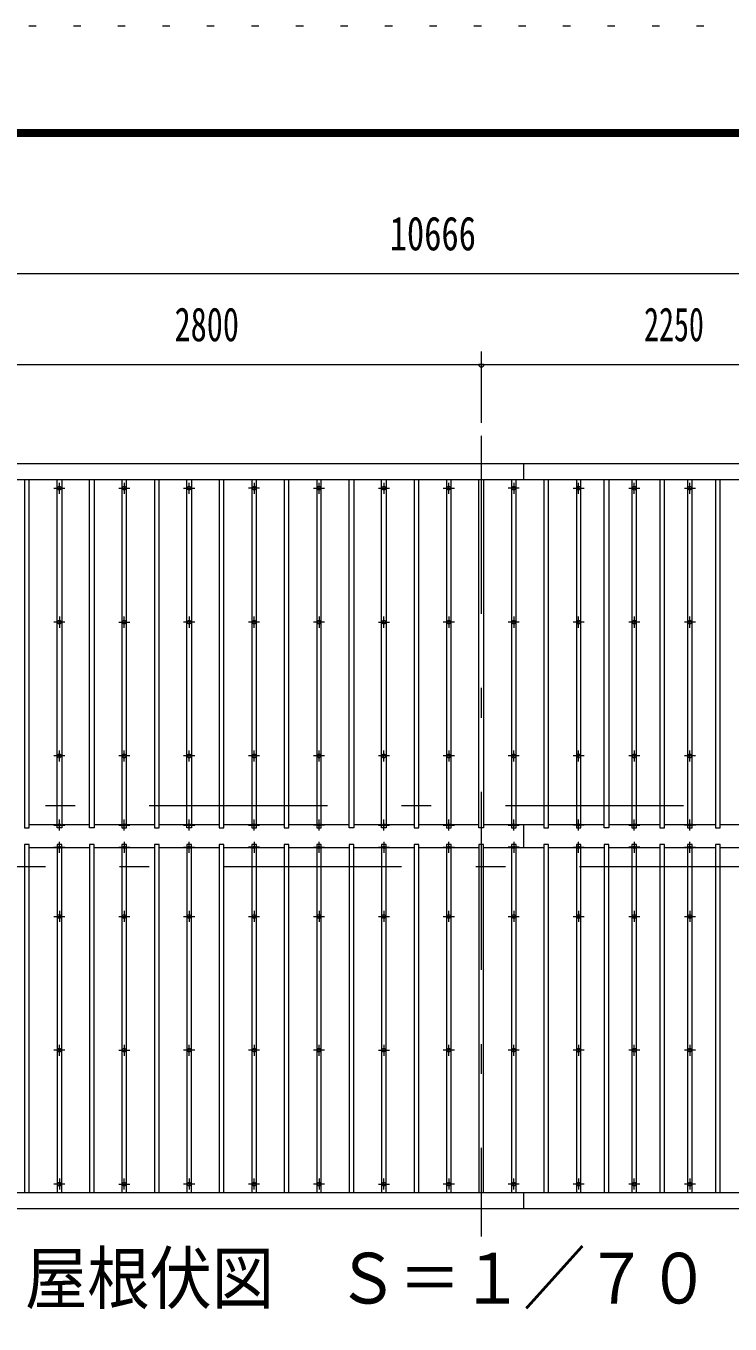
# Model space of a CAD drawing. Units: millimetres, scale not verified. Extents: x -31547 to 31550, y -14700 to 14700.
# Drawn here: x -4286 to -489, y 7701 to 14700 of the extents above; entities that cross this region are included whole.
import ezdxf
from ezdxf.enums import TextEntityAlignment as Align

# ---------------------------------------------------------------- set-up
doc = ezdxf.new("R2010")
doc.units = ezdxf.units.MM
doc.header["$LTSCALE"] = 80
doc.linetypes.add('USER3', pattern=[24, 12, -5, 2, -5])
doc.linetypes.add('USER4', pattern=[3, 0.5, -2.5])
for name, color, linetype, lineweight in [('0-2_1-07BOLD', 7, 'Continuous', 18), ('0-3_1-27CENTER', 3, 'USER3', 18), ('0-4_1-47THIN', 4, 'Continuous', 18), ('0-5_1-57DIM', 3, 'Continuous', 18), ('0-C_F-F1PAPER', 5, 'Continuous', 18), ('0-D_F-E_J_ADD', 5, 'USER4', 18)]:
    doc.layers.add(name, color=color, linetype=linetype, lineweight=lineweight)
doc.styles.add('ＭＳ ゴシック', font='')
doc.styles.get('ＭＳ ゴシック').set_extended_font_data('MS Gothic')

msp = doc.modelspace()

# ---------------------------------------------------------------- linework, layer by layer
at = {"layer": '0-2_1-07BOLD'}
for p, q in [((-1600.6, 12253.1), (-1600.6, 12340.54)), ((3352.4, 12253.1), (-7313.6, 12253.1)), ((-1600.6, 10271.05), (-1600.6, 10392.03)), ((-7313.6, 8409.98), (3352.4, 8409.98)), ((-1600.6, 8322.54), (-1600.6, 8409.98))]:
    msp.add_line(p, q, dxfattribs=at)
for points in [[(-7313.6, 10377.02), (-7313.6, 12340.54), (3352.4, 12340.54), (3352.4, 10377.02), (3312.4, 10377.02), (3312.4, 12253.1)], [(3312.4, 8409.98), (3312.4, 10286.06), (3352.4, 10286.06), (3352.4, 8322.54), (-7313.6, 8322.54)]]:
    msp.add_lwpolyline(points, dxfattribs=at)
for centre in [(-4105.59, 12207.36), (-3755.6, 12207.36), (-3405.59, 12207.36), (-3055.6, 12207.36), (-2705.6, 12207.36), (-2355.6, 12207.36), (-2005.59, 12207.36), (-1655.59, 12207.36), (-1305.59, 12207.36), (-1005.59, 12207.36), (-705.59, 12207.36), (-4105.59, 11485.7), (-3755.6, 11485.7), (-3405.59, 11485.7), (-3055.6, 11485.7), (-2705.6, 11485.7), (-2355.6, 11485.7), (-2005.59, 11485.7), (-1655.59, 11485.7), (-1305.59, 11485.7), (-1005.59, 11485.7), (-705.59, 11485.7), (-4105.59, 10764.04), (-3755.6, 10764.04), (-3405.59, 10764.04), (-3055.6, 10764.04), (-2705.6, 10764.04), (-2355.6, 10764.04), (-2005.59, 10764.04), (-1655.59, 10764.04), (-1305.59, 10764.04), (-1005.59, 10764.04), (-705.59, 10764.04), (-4105.59, 9899.04), (-3755.6, 9899.04), (-3405.59, 9899.04), (-3055.6, 9899.04), (-2705.6, 9899.04), (-2355.6, 9899.04), (-2005.59, 9899.04), (-1655.59, 9899.04), (-1305.59, 9899.04), (-1005.59, 9899.04), (-705.59, 9899.04), (-4105.59, 9177.38), (-3755.6, 9177.38), (-3405.59, 9177.38), (-3055.6, 9177.38), (-2705.6, 9177.38), (-2355.6, 9177.38), (-2005.59, 9177.38), (-1655.59, 9177.38), (-1305.59, 9177.38), (-1005.59, 9177.38), (-705.59, 9177.38), (-4105.59, 8455.72), (-3755.6, 8455.72), (-3405.59, 8455.72), (-3055.6, 8455.72), (-2705.6, 8455.72), (-2355.6, 8455.72), (-2005.59, 8455.72), (-1655.59, 8455.72), (-1305.59, 8455.72), (-1005.59, 8455.72), (-705.59, 8455.72)]:
    msp.add_circle(centre, 10, dxfattribs=at)
for centre, start, end in [((-4105.59, 10380.99), 46.3961, 133.6039), ((-4105.59, 10401.99), 226.39838, 313.60162), ((-3755.6, 10380.99), 46.3961, 133.6039), ((-3755.6, 10401.99), 226.39838, 313.60162), ((-3405.59, 10380.99), 46.3961, 133.6039), ((-3405.59, 10401.99), 226.39838, 313.60162), ((-3055.6, 10380.99), 46.3961, 133.6039), ((-3055.6, 10401.99), 226.39838, 313.60162), ((-2705.6, 10380.99), 46.3961, 133.6039), ((-2705.6, 10401.99), 226.39838, 313.60162), ((-2355.6, 10380.99), 46.3961, 133.6039), ((-2355.6, 10401.99), 226.39838, 313.60162), ((-2005.59, 10380.99), 46.3961, 133.6039), ((-2005.59, 10401.99), 226.39838, 313.60162), ((-1655.59, 10380.99), 46.3961, 133.6039), ((-1655.59, 10401.99), 226.39838, 313.60162), ((-1305.59, 10380.99), 46.3961, 133.6039), ((-1305.59, 10401.99), 226.39838, 313.60162), ((-1005.59, 10380.99), 46.3961, 133.6039), ((-1005.59, 10401.99), 226.39838, 313.60162), ((-705.59, 10380.99), 46.3961, 133.6039), ((-705.59, 10401.99), 226.39838, 313.60162), ((-4105.59, 10261.09), 46.39838, 133.60162), ((-4105.59, 10282.09), 226.3961, 313.6039), ((-3755.6, 10261.09), 46.39838, 133.60162), ((-3755.6, 10282.09), 226.3961, 313.6039), ((-3405.59, 10261.09), 46.39838, 133.60162), ((-3405.59, 10282.09), 226.3961, 313.6039), ((-3055.6, 10261.09), 46.39838, 133.60162), ((-3055.6, 10282.09), 226.3961, 313.6039), ((-2705.6, 10261.09), 46.39838, 133.60162), ((-2705.6, 10282.09), 226.3961, 313.6039), ((-2355.6, 10261.09), 46.39838, 133.60162), ((-2355.6, 10282.09), 226.3961, 313.6039), ((-2005.59, 10261.09), 46.39838, 133.60162), ((-2005.59, 10282.09), 226.3961, 313.6039), ((-1655.59, 10261.09), 46.39838, 133.60162), ((-1655.59, 10282.09), 226.3961, 313.6039), ((-1305.59, 10261.09), 46.39838, 133.60162), ((-1305.59, 10282.09), 226.3961, 313.6039), ((-1005.59, 10261.09), 46.39838, 133.60162), ((-1005.59, 10282.09), 226.3961, 313.6039), ((-705.59, 10261.09), 46.39838, 133.60162), ((-705.59, 10282.09), 226.3961, 313.6039)]:
    msp.add_arc(centre, 14.5, start, end, dxfattribs=at)
at = {"layer": '0-3_1-27CENTER'}
for p, q in [((-1830.59, 12490.54), (-1830.59, 8172.54)), ((-4135.59, 12207.36), (-4075.59, 12207.36)), ((-4105.59, 12177.37), (-4105.59, 12237.37)), ((-3785.6, 12207.36), (-3725.6, 12207.36)), ((-3755.6, 12237.37), (-3755.6, 12177.37)), ((-3435.59, 12207.36), (-3375.6, 12207.36)), ((-3405.59, 12177.37), (-3405.59, 12237.37)), ((-3025.6, 12207.36), (-3085.6, 12207.36)), ((-3055.6, 12237.37), (-3055.6, 12177.37)), ((-2735.59, 12207.36), (-2675.6, 12207.36)), ((-2705.6, 12177.37), (-2705.6, 12237.37)), ((-2385.6, 12207.36), (-2325.6, 12207.36)), ((-2355.6, 12237.37), (-2355.6, 12177.37)), ((-2035.59, 12207.36), (-1975.59, 12207.36)), ((-2005.59, 12177.37), (-2005.59, 12237.37)), ((-1625.59, 12207.36), (-1685.59, 12207.36)), ((-1655.59, 12237.37), (-1655.59, 12177.37)), ((-1335.59, 12207.36), (-1275.59, 12207.36)), ((-1305.59, 12177.37), (-1305.59, 12237.37)), ((-1035.59, 12207.36), (-975.59, 12207.36)), ((-1005.59, 12177.37), (-1005.59, 12237.37)), ((-735.6, 12207.36), (-675.59, 12207.36)), ((-705.59, 12177.37), (-705.59, 12237.37)), ((-4075.59, 11485.7), (-4135.59, 11485.7)), ((-4105.59, 11515.7), (-4105.59, 11455.7)), ((-3785.6, 11485.7), (-3725.6, 11485.7)), ((-3755.6, 11455.7), (-3755.6, 11515.7)), ((-3375.6, 11485.7), (-3435.59, 11485.7)), ((-3405.59, 11515.7), (-3405.59, 11455.7)), ((-3025.6, 11485.7), (-3085.6, 11485.7)), ((-3055.6, 11455.7), (-3055.6, 11515.7)), ((-2675.6, 11485.7), (-2735.59, 11485.7)), ((-2705.6, 11515.7), (-2705.6, 11455.7)), ((-2385.6, 11485.7), (-2325.6, 11485.7)), ((-2355.6, 11455.7), (-2355.6, 11515.7)), ((-1975.59, 11485.7), (-2035.59, 11485.7)), ((-2005.59, 11515.7), (-2005.59, 11455.7)), ((-1625.59, 11485.7), (-1685.59, 11485.7)), ((-1655.59, 11515.7), (-1655.59, 11455.7)), ((-1275.59, 11485.7), (-1335.59, 11485.7)), ((-1305.59, 11455.7), (-1305.59, 11515.7)), ((-975.59, 11485.7), (-1035.59, 11485.7)), ((-1005.59, 11515.7), (-1005.59, 11455.7)), ((-675.59, 11485.7), (-735.6, 11485.7)), ((-705.59, 11455.7), (-705.59, 11515.7)), ((-4105.59, 10734.04), (-4105.59, 10794.04)), ((-3755.6, 10734.04), (-3755.6, 10794.04)), ((-3405.59, 10734.04), (-3405.59, 10794.04)), ((-3055.6, 10734.04), (-3055.6, 10794.04)), ((-2705.6, 10734.04), (-2705.6, 10794.04)), ((-2355.6, 10734.04), (-2355.6, 10794.04)), ((-2005.59, 10794.04), (-2005.59, 10734.04)), ((-1655.59, 10734.04), (-1655.59, 10794.04)), ((-1305.59, 10734.04), (-1305.59, 10794.04)), ((-1005.59, 10794.04), (-1005.59, 10734.04)), ((-705.59, 10734.04), (-705.59, 10794.04)), ((-4075.59, 10764.04), (-4135.59, 10764.04)), ((-3725.6, 10764.04), (-3785.6, 10764.04)), ((-3375.6, 10764.04), (-3435.59, 10764.04)), ((-3025.6, 10764.04), (-3085.6, 10764.04)), ((-2675.6, 10764.04), (-2735.59, 10764.04)), ((-2325.6, 10764.04), (-2385.6, 10764.04)), ((-1975.59, 10764.04), (-2035.59, 10764.04)), ((-1625.59, 10764.04), (-1685.59, 10764.04)), ((-1275.59, 10764.04), (-1335.59, 10764.04)), ((-975.59, 10764.04), (-1035.59, 10764.04)), ((-675.59, 10764.04), (-735.6, 10764.04)), ((-7460.59, 10496.54), (3499.41, 10496.54)), ((-4135.59, 10391.49), (-4075.59, 10391.49)), ((-4105.59, 10361.5), (-4105.59, 10421.49)), ((-3785.6, 10391.49), (-3725.6, 10391.49)), ((-3755.6, 10361.5), (-3755.6, 10421.49)), ((-3435.59, 10391.49), (-3375.6, 10391.49)), ((-3405.59, 10361.5), (-3405.59, 10421.49)), ((-3085.6, 10391.49), (-3025.6, 10391.49)), ((-3055.6, 10361.5), (-3055.6, 10421.49)), ((-2675.6, 10391.49), (-2735.59, 10391.49)), ((-2705.6, 10361.5), (-2705.6, 10421.49)), ((-2385.6, 10391.49), (-2325.6, 10391.49)), ((-2355.6, 10361.5), (-2355.6, 10421.49)), ((-2035.59, 10391.49), (-1975.59, 10391.49)), ((-2005.59, 10361.5), (-2005.59, 10421.49)), ((-1685.59, 10391.49), (-1625.59, 10391.49)), ((-1655.59, 10361.5), (-1655.59, 10421.49)), ((-1275.59, 10391.49), (-1335.59, 10391.49)), ((-1305.59, 10361.5), (-1305.59, 10421.49)), ((-1035.59, 10391.49), (-975.59, 10391.49)), ((-1005.59, 10361.5), (-1005.59, 10421.49)), ((-675.59, 10391.49), (-735.6, 10391.49)), ((-705.59, 10361.5), (-705.59, 10421.49)), ((-4105.59, 10241.59), (-4105.59, 10301.59)), ((-3755.6, 10301.59), (-3755.6, 10241.59)), ((-3405.59, 10241.59), (-3405.59, 10301.59)), ((-3055.6, 10301.59), (-3055.6, 10241.59)), ((-2705.6, 10241.59), (-2705.6, 10301.59)), ((-2355.6, 10301.59), (-2355.6, 10241.59)), ((-2005.59, 10241.59), (-2005.59, 10301.59)), ((-1655.59, 10301.59), (-1655.59, 10241.59)), ((-1305.59, 10241.59), (-1305.59, 10301.59)), ((-1005.59, 10301.59), (-1005.59, 10241.59)), ((-705.59, 10241.59), (-705.59, 10301.59)), ((-4135.59, 10271.59), (-4075.59, 10271.59)), ((-3785.6, 10271.59), (-3725.6, 10271.59)), ((-3435.59, 10271.59), (-3375.6, 10271.59)), ((-3025.6, 10271.59), (-3085.6, 10271.59)), ((-2735.59, 10271.59), (-2675.6, 10271.59)), ((-2385.6, 10271.59), (-2325.6, 10271.59)), ((-2035.59, 10271.59), (-1975.59, 10271.59)), ((-1625.59, 10271.59), (-1685.59, 10271.59)), ((-1335.59, 10271.59), (-1275.59, 10271.59)), ((-975.59, 10271.59), (-1035.59, 10271.59)), ((-735.6, 10271.59), (-675.59, 10271.59)), ((3499.41, 10166.54), (-7460.59, 10166.54)), ((-4135.59, 9899.04), (-4075.59, 9899.04)), ((-4105.59, 9929.04), (-4105.59, 9869.04)), ((-3785.6, 9899.04), (-3725.6, 9899.04)), ((-3755.6, 9929.04), (-3755.6, 9869.04)), ((-3435.59, 9899.04), (-3375.6, 9899.04)), ((-3405.59, 9929.04), (-3405.59, 9869.04)), ((-3085.6, 9899.04), (-3025.6, 9899.04)), ((-3055.6, 9929.04), (-3055.6, 9869.04)), ((-2735.59, 9899.04), (-2675.6, 9899.04)), ((-2705.6, 9929.04), (-2705.6, 9869.04)), ((-2385.6, 9899.04), (-2325.6, 9899.04)), ((-2355.6, 9929.04), (-2355.6, 9869.04)), ((-2035.59, 9899.04), (-1975.59, 9899.04)), ((-2005.59, 9869.04), (-2005.59, 9929.04)), ((-1685.59, 9899.04), (-1625.59, 9899.04)), ((-1655.59, 9929.04), (-1655.59, 9869.04)), ((-1335.59, 9899.04), (-1275.59, 9899.04)), ((-1305.59, 9929.04), (-1305.59, 9869.04)), ((-1035.59, 9899.04), (-975.59, 9899.04)), ((-1005.59, 9929.04), (-1005.59, 9869.04)), ((-735.6, 9899.04), (-675.59, 9899.04)), ((-705.59, 9929.04), (-705.59, 9869.04)), ((-4075.59, 9177.38), (-4135.59, 9177.38)), ((-4105.59, 9147.38), (-4105.59, 9207.38)), ((-3785.6, 9177.38), (-3725.6, 9177.38)), ((-3755.6, 9207.38), (-3755.6, 9147.38)), ((-3375.6, 9177.38), (-3435.59, 9177.38)), ((-3405.59, 9147.38), (-3405.59, 9207.38)), ((-3025.6, 9177.38), (-3085.6, 9177.38)), ((-3055.6, 9207.38), (-3055.6, 9147.38)), ((-2675.6, 9177.38), (-2735.59, 9177.38)), ((-2705.6, 9147.38), (-2705.6, 9207.38)), ((-2385.6, 9177.38), (-2325.6, 9177.38)), ((-2355.6, 9207.38), (-2355.6, 9147.38)), ((-1975.59, 9177.38), (-2035.59, 9177.38)), ((-2005.59, 9147.38), (-2005.59, 9207.38)), ((-1625.59, 9177.38), (-1685.59, 9177.38)), ((-1655.59, 9147.38), (-1655.59, 9207.38)), ((-1275.59, 9177.38), (-1335.59, 9177.38)), ((-1305.59, 9207.38), (-1305.59, 9147.38)), ((-975.59, 9177.38), (-1035.59, 9177.38)), ((-1005.59, 9147.38), (-1005.59, 9207.38)), ((-675.59, 9177.38), (-735.6, 9177.38)), ((-705.59, 9207.38), (-705.59, 9147.38)), ((-4105.59, 8485.72), (-4105.59, 8425.72)), ((-3755.6, 8425.72), (-3755.6, 8485.72)), ((-3405.59, 8485.72), (-3405.59, 8425.72)), ((-3055.6, 8425.72), (-3055.6, 8485.72)), ((-2705.6, 8485.72), (-2705.6, 8425.72)), ((-2355.6, 8425.72), (-2355.6, 8485.72)), ((-2005.59, 8485.72), (-2005.59, 8425.72)), ((-1655.59, 8425.72), (-1655.59, 8485.72)), ((-1305.59, 8485.72), (-1305.59, 8425.72)), ((-1005.59, 8425.72), (-1005.59, 8485.72)), ((-705.59, 8485.72), (-705.59, 8425.72)), ((-4075.59, 8455.72), (-4135.59, 8455.72)), ((-3785.6, 8455.72), (-3725.6, 8455.72)), ((-3375.6, 8455.72), (-3435.59, 8455.72)), ((-3025.6, 8455.72), (-3085.6, 8455.72)), ((-2675.6, 8455.72), (-2735.59, 8455.72)), ((-2385.6, 8455.72), (-2325.6, 8455.72)), ((-1975.59, 8455.72), (-2035.59, 8455.72)), ((-1625.59, 8455.72), (-1685.59, 8455.72)), ((-1275.59, 8455.72), (-1335.59, 8455.72)), ((-975.59, 8455.72), (-1035.59, 8455.72)), ((-675.59, 8455.72), (-735.6, 8455.72))]:
    msp.add_line(p, q, dxfattribs=at)
at = {"layer": '0-4_1-47THIN'}
for p, q in [((-4268.09, 10377.02), (-4268.09, 12253.1)), ((-4093.09, 12253.1), (-4093.09, 10377.02)), ((-3918.09, 12253.1), (-3918.09, 10377.02)), ((-3743.09, 10377.02), (-3743.09, 12253.1)), ((-3568.1, 10377.02), (-3568.1, 12253.1)), ((-3393.09, 12253.1), (-3393.09, 10377.02)), ((-3218.09, 10377.02), (-3218.09, 12253.1)), ((-3043.09, 10377.02), (-3043.09, 12253.1)), ((-2868.1, 10377.02), (-2868.1, 12253.1)), ((-2693.09, 10377.02), (-2693.09, 12253.1)), ((-2518.09, 12253.1), (-2518.09, 10377.02)), ((-2343.09, 12253.1), (-2343.09, 10377.02)), ((-2168.09, 10377.02), (-2168.09, 12253.1)), ((-1993.09, 10377.02), (-1993.09, 12253.1)), ((-1818.1, 12253.1), (-1818.1, 10377.02)), ((-1643.09, 10377.02), (-1643.09, 12253.1)), ((-1468.09, 10377.02), (-1468.09, 12253.1)), ((-1293.09, 10377.02), (-1293.09, 12253.1)), ((-1143.09, 12253.1), (-1143.09, 10377.02)), ((-993.09, 10377.02), (-993.09, 12253.1)), ((-843.09, 10377.02), (-843.09, 12253.1)), ((-693.09, 10377.02), (-693.09, 12253.1)), ((-543.09, 10377.02), (-543.09, 12253.1)), ((-4118.09, 10392.03), (-4268.09, 10392.03)), ((-3943.1, 10392.03), (-4093.09, 10392.03)), ((-3768.09, 10392.03), (-3918.09, 10392.03)), ((-3593.1, 10392.03), (-3743.09, 10392.03)), ((-3418.09, 10392.03), (-3568.1, 10392.03)), ((-3243.1, 10392.03), (-3393.09, 10392.03)), ((-3068.09, 10392.03), (-3218.09, 10392.03)), ((-2893.1, 10392.03), (-3043.09, 10392.03)), ((-2718.09, 10392.03), (-2868.1, 10392.03)), ((-2543.09, 10392.03), (-2693.1, 10392.03)), ((-2368.1, 10392.03), (-2518.09, 10392.03)), ((-2193.09, 10392.03), (-2343.1, 10392.03)), ((-2018.1, 10392.03), (-2168.09, 10392.03)), ((-1843.09, 10392.03), (-1993.09, 10392.03)), ((-1668.1, 10392.03), (-1818.1, 10392.03)), ((-1493.09, 10392.03), (-1643.09, 10392.03)), ((-1318.09, 10392.03), (-1468.09, 10392.03)), ((-1168.09, 10392.03), (-1293.09, 10392.03)), ((-1018.09, 10392.03), (-1143.09, 10392.03)), ((-868.09, 10392.03), (-993.09, 10392.03)), ((-718.09, 10392.03), (-843.09, 10392.03)), ((-568.09, 10392.03), (-693.09, 10392.03)), ((-418.09, 10392.03), (-543.09, 10392.03)), ((-4268.09, 10271.05), (-4118.09, 10271.05)), ((-4093.09, 10271.05), (-3943.1, 10271.05)), ((-3918.09, 10271.05), (-3768.09, 10271.05)), ((-3743.09, 10271.05), (-3593.1, 10271.05)), ((-3568.1, 10271.05), (-3418.09, 10271.05)), ((-3393.09, 10271.05), (-3243.1, 10271.05)), ((-3218.09, 10271.05), (-3068.09, 10271.05)), ((-3043.09, 10271.05), (-2893.1, 10271.05)), ((-2868.1, 10271.05), (-2718.09, 10271.05)), ((-2693.1, 10271.05), (-2543.09, 10271.05)), ((-2518.09, 10271.05), (-2368.1, 10271.05)), ((-2343.1, 10271.05), (-2193.09, 10271.05)), ((-2168.09, 10271.05), (-2018.1, 10271.05)), ((-1993.09, 10271.05), (-1843.09, 10271.05)), ((-1818.1, 10271.05), (-1668.1, 10271.05)), ((-1643.09, 10271.05), (-1493.09, 10271.05)), ((-1468.09, 10271.05), (-1318.09, 10271.05)), ((-1293.09, 10271.05), (-1168.09, 10271.05)), ((-1143.09, 10271.05), (-1018.09, 10271.05)), ((-993.09, 10271.05), (-868.09, 10271.05)), ((-843.09, 10271.05), (-718.09, 10271.05)), ((-693.09, 10271.05), (-568.09, 10271.05)), ((-543.09, 10271.05), (-418.09, 10271.05))]:
    msp.add_line(p, q, dxfattribs=at)
for points in [[(-4293.1, 12253.1), (-4293.1, 10377.02), (-4268.09, 10377.02)], [(-4093.09, 10377.02), (-4118.09, 10377.02), (-4118.09, 12253.1)], [(-3918.09, 10377.02), (-3943.1, 10377.02), (-3943.1, 12253.1)], [(-3768.09, 12253.1), (-3768.09, 10377.02), (-3743.09, 10377.02)], [(-3593.1, 12253.1), (-3593.1, 10377.02), (-3568.1, 10377.02)], [(-3393.09, 10377.02), (-3418.09, 10377.02), (-3418.09, 12253.1)], [(-3243.1, 12253.1), (-3243.1, 10377.02), (-3218.09, 10377.02)], [(-3068.09, 12253.1), (-3068.09, 10377.02), (-3043.09, 10377.02)], [(-2893.1, 12253.1), (-2893.1, 10377.02), (-2868.1, 10377.02)], [(-2718.09, 12253.1), (-2718.09, 10377.02), (-2693.09, 10377.02)], [(-2518.09, 10377.02), (-2543.09, 10377.02), (-2543.09, 12253.1)], [(-2343.09, 10377.02), (-2368.09, 10377.02), (-2368.09, 12253.1)], [(-2193.09, 12253.1), (-2193.09, 10377.02), (-2168.09, 10377.02)], [(-2018.09, 12253.1), (-2018.09, 10377.02), (-1993.09, 10377.02)], [(-1818.1, 10377.02), (-1843.1, 10377.02), (-1843.1, 12253.1)], [(-1668.09, 12253.1), (-1668.09, 10377.02), (-1643.09, 10377.02)], [(-1493.09, 12253.1), (-1493.09, 10377.02), (-1468.09, 10377.02)], [(-1318.09, 12253.1), (-1318.09, 10377.02), (-1293.09, 10377.02)], [(-1143.09, 10377.02), (-1168.09, 10377.02), (-1168.09, 12253.1)], [(-1018.09, 12253.1), (-1018.09, 10377.02), (-993.09, 10377.02)], [(-868.09, 12253.1), (-868.09, 10377.02), (-843.09, 10377.02)], [(-718.09, 12253.1), (-718.09, 10377.02), (-693.09, 10377.02)], [(-568.09, 12253.1), (-568.09, 10377.02), (-543.09, 10377.02)], [(-4268.09, 8409.98), (-4268.09, 10286.06), (-4293.1, 10286.06), (-4293.1, 8409.98)], [(-4093.09, 8409.98), (-4093.09, 10286.06), (-4118.09, 10286.06), (-4118.09, 8409.98)], [(-3918.09, 8409.98), (-3918.09, 10286.06), (-3943.1, 10286.06), (-3943.1, 8409.98)], [(-3743.09, 8409.98), (-3743.09, 10286.06), (-3768.09, 10286.06), (-3768.09, 8409.98)], [(-3568.1, 8409.98), (-3568.1, 10286.06), (-3593.1, 10286.06), (-3593.1, 8409.98)], [(-3393.09, 8409.98), (-3393.09, 10286.06), (-3418.09, 10286.06), (-3418.09, 8409.98)], [(-3218.09, 8409.98), (-3218.09, 10286.06), (-3243.1, 10286.06), (-3243.1, 8409.98)], [(-3043.09, 8409.98), (-3043.09, 10286.06), (-3068.09, 10286.06), (-3068.09, 8409.98)], [(-2868.1, 8409.98), (-2868.1, 10286.06), (-2893.1, 10286.06), (-2893.1, 8409.98)], [(-2693.09, 8409.98), (-2693.09, 10286.06), (-2718.09, 10286.06), (-2718.09, 8409.98)], [(-2518.09, 8409.98), (-2518.09, 10286.06), (-2543.09, 10286.06), (-2543.09, 8409.98)], [(-2343.09, 8409.98), (-2343.09, 10286.06), (-2368.09, 10286.06), (-2368.09, 8409.98)], [(-2168.09, 8409.98), (-2168.09, 10286.06), (-2193.09, 10286.06), (-2193.09, 8409.98)], [(-1993.09, 8409.98), (-1993.09, 10286.06), (-2018.09, 10286.06), (-2018.09, 8409.98)], [(-1818.1, 8409.98), (-1818.1, 10286.06), (-1843.1, 10286.06), (-1843.1, 8409.98)], [(-1643.09, 8409.98), (-1643.09, 10286.06), (-1668.09, 10286.06), (-1668.09, 8409.98)], [(-1468.09, 8409.98), (-1468.09, 10286.06), (-1493.09, 10286.06), (-1493.09, 8409.98)], [(-1293.09, 8409.98), (-1293.09, 10286.06), (-1318.09, 10286.06), (-1318.09, 8409.98)], [(-1143.09, 8409.98), (-1143.09, 10286.06), (-1168.09, 10286.06), (-1168.09, 8409.98)], [(-993.09, 8409.98), (-993.09, 10286.06), (-1018.09, 10286.06), (-1018.09, 8409.98)], [(-843.09, 8409.98), (-843.09, 10286.06), (-868.09, 10286.06), (-868.09, 8409.98)], [(-693.09, 8409.98), (-693.09, 10286.06), (-718.09, 10286.06), (-718.09, 8409.98)], [(-543.09, 8409.98), (-543.09, 10286.06), (-568.09, 10286.06), (-568.09, 8409.98)]]:
    msp.add_lwpolyline(points, dxfattribs=at)
at = {"layer": '0-5_1-57DIM'}
for p, q in [((-7313.6, 13365.54), (3352.4, 13365.54)), ((-1830.59, 12945.53), (-1830.59, 12560.54)), ((-4630.59, 12875.53), (-1830.59, 12875.53)), ((-1816.59, 12875.53), (-1844.59, 12875.53)), ((-1830.59, 12875.53), (419.41, 12875.53))]:
    msp.add_line(p, q, dxfattribs=at)
msp.add_arc((-1830.59, 12875.53), 14, 180, 0, dxfattribs=at)
at = {"layer": '0-C_F-F1PAPER'}
for points in [[(30849.95, -14000), (30849.95, 14140), (-9330.05, 14140), (-9330.05, -14000)], [(30846.45, -13996.5), (30846.45, 14136.5), (-9326.55, 14136.5), (-9326.55, -13996.5)], [(30842.95, -13993), (-9323.05, -13993), (-9323.05, 14133), (30842.95, 14133)], [(30839.45, -13989.5), (30839.45, 14129.5), (-9319.55, 14129.5), (-9319.55, -13989.5)], [(30835.95, -13986), (-9316.05, -13986), (-9316.05, 14126), (30835.95, 14126)], [(30832.45, -13982.5), (30832.45, 14122.5), (-9312.55, 14122.5), (-9312.55, -13982.5)], [(30828.95, -13979), (-9309.05, -13979), (-9309.05, 14119), (30828.95, 14119)], [(30825.45, -13975.5), (30825.45, 14115.5), (-9305.55, 14115.5), (-9305.55, -13975.5)], [(30821.95, -13972), (30821.95, 14112), (-9302.05, 14112), (-9302.05, -13972)], [(30818.45, -13968.5), (30818.45, 14108.5), (-9298.55, 14108.5), (-9298.55, -13968.5)], [(30814.95, -13965), (-9295.05, -13965), (-9295.05, 14105), (30814.95, 14105)]]:
    msp.add_lwpolyline(points, close=True, dxfattribs=at)
at = {"layer": '0-D_F-E_J_ADD'}
msp.add_lwpolyline([(31549.95, -14700), (-10030.05, -14700), (-10030.05, 14700), (31549.95, 14700)], close=True, dxfattribs=at)

# ---------------------------------------------------------------- texts
at = {"layer": '0-5_1-57DIM', "color": 7, "style": 'ＭＳ ゴシック'}
for s, height, width, p in [('10666', 182.3, 0.75, (-2324.48, 13435.54)), ('2800', 182.3, 0.7, (-3484.37, 12945.53)), ('2250', 182.3, 0.65, (-952.95, 12945.53)), ('屋根伏図\u3000Ｓ＝１／７０', 273.5, 0.9, (-4290.59, 7729.85))]:
    msp.add_text(s, height=height, dxfattribs=dict(at, width=width)).set_placement(p, align=Align.BOTTOM_LEFT)

doc.saveas('drawing.dxf')
